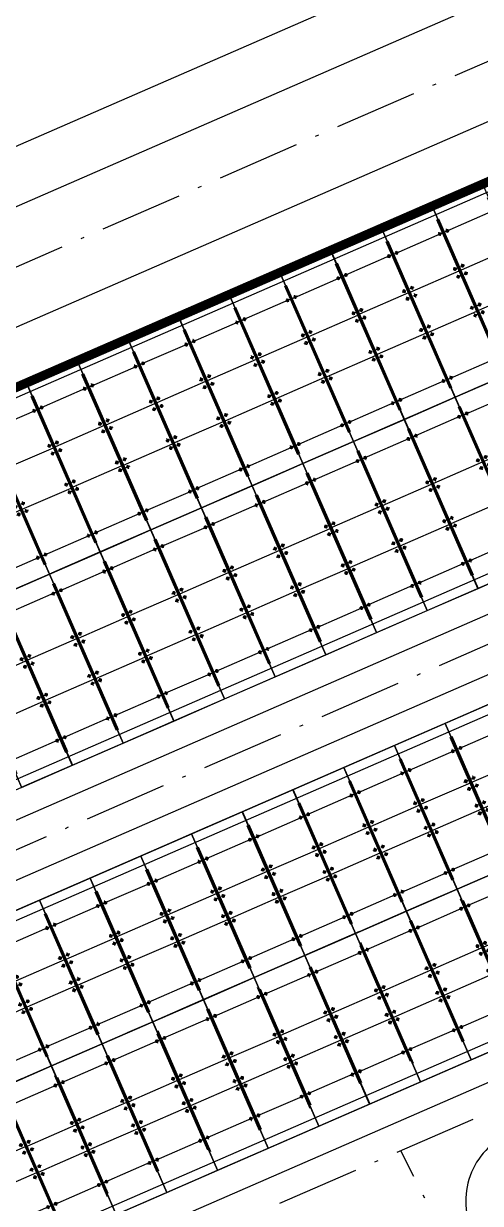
# Model space of a CAD drawing. Header units: millimetres. Extents: x 198719 to 733479478, y 80883 to 2151551233.
# Drawn here: x 568561649 to 568611361, y 2063206974 to 2063335388 of the extents above; entities that cross this region are included whole.
import ezdxf
from ezdxf.xclip import XClip

# ---------------------------------------------------------------- set-up
doc = ezdxf.new("R2010")
doc.units = ezdxf.units.MM
for name, pattern in [('ACAD_ISO10W100', [18.5, 12, -3, 0.5, -3]), ('CENTER', [3, 1.5, -0.5, 0.5, -0.5]), ('CENTER2', [1.125, 0.75, -0.125, 0.125, -0.125]), ('HIDDEN', [0.75, 0.5, -0.25]), ('Xref Grid (A1)$0$CENTER2', [1.125, 0.75, -0.125, 0.125, -0.125]), ('Xref Grid A16$0$CENTER2', [1.125, 0.75, -0.125, 0.125, -0.125])]:
    doc.linetypes.add(name, pattern=pattern)
for name, color, linetype, lineweight in [('A-DIM', 251, 'Continuous', 15), ('A-NET THAY', 125, 'Continuous', 18), ('boDnv', 54, 'Continuous', 25)]:
    doc.layers.add(name, color=color, linetype=linetype, lineweight=lineweight)
for name, color, linetype in [('CDC.01.AXIS', 160, 'CENTER2'), ('ChiaLo', 128, 'CENTER'), ('datOlienke', 42, 'Continuous'), ('LogDg', 7, 'Continuous'), ('LoLK', 6, 'Continuous'), ('RANHGIOI', 2, 'HIDDEN'), ('TimDg', 222, 'Continuous'), ('ViaHeS', 32, 'Continuous'), ('Xref Grid (A1)$0$01.AXIS', 160, 'Xref Grid (A1)$0$CENTER2'), ('Xref Grid A16$0$01.AXIS', 160, 'Xref Grid A16$0$CENTER2')]:
    doc.layers.add(name, color=color, linetype=linetype)
doc.styles.add('rms', font='romans.shx', dxfattribs={"width": 0.7, "bigfont": 'vns.shx'})
doc.linetypes.add('ADL', pattern='A,0.125,-0.15,["++",rms,S=0.5,R=0,X=0,Y=-0.2245],-1.35,1.125', length=2.75)

# ---------------------------------------------------------------- blocks, each defined once
blk = doc.blocks.new('NEN')
at = {"layer": 'boDnv', "color": 10, "linetype": 'ADL', "ltscale": 0.25}
for points in [[(116.66, 150.75), (122.73, 148.55), (135.81, 122.41), (133.75, 116.75), (-8.13, 54.91), (-13.65, 57.26), (-23.76, 84.69), (-21.22, 90.65)], [(156.67, 80.69), (146.03, 101.98), (139.96, 104.18), (-3.2, 41.78), (-5.75, 35.82), (2.49, 13.48), (8.01, 11.13), (154.62, 75.03)]]:
    blk.add_lwpolyline(points, close=True, dxfattribs=at)
at = {"layer": 'ChiaLo', "ltscale": 5}
for p, q in [((92.71, 46.96), (78.9, 78.66)), ((87.21, 44.56), (73.4, 76.26)), ((81.71, 42.16), (67.9, 73.86)), ((76.21, 39.77), (62.4, 71.46)), ((70.71, 37.37), (56.9, 69.07)), ((65.21, 34.97), (51.39, 66.67)), ((59.71, 32.57), (45.89, 64.27)), ((54.21, 30.18), (40.39, 61.87)), ((48.71, 27.78), (34.89, 59.48)), ((43.21, 25.38), (29.39, 57.08)), ((37.71, 22.98), (23.89, 54.68))]:
    blk.add_line(p, q, dxfattribs=at)
for points in [[(130.17, 135.91), (-19.64, 70.61)], [(93.46, 98.1), (77.48, 134.76)], [(87.96, 95.7), (71.98, 132.37)], [(82.46, 93.3), (66.48, 129.97)], [(76.96, 90.9), (60.98, 127.57)], [(71.46, 88.51), (55.48, 125.17)], [(65.96, 86.11), (49.98, 122.78)], [(60.46, 83.71), (44.48, 120.38)], [(54.96, 81.31), (38.98, 117.98)], [(49.46, 78.92), (33.48, 115.58)], [(43.96, 76.52), (27.98, 113.19)], [(38.46, 74.12), (22.48, 110.79)], [(152.12, 92.03), (-2.66, 24.56)]]:
    blk.add_lwpolyline(points, dxfattribs=at)
at = {"layer": 'datOlienke'}
for points in [[(116.63, 151.83), (123.45, 149.36), (136.89, 122.47), (134.55, 116), (-8.13, 53.82), (-14.44, 56.51), (-24.84, 84.72), (-21.98, 91.41)], [(157.76, 80.76), (146.74, 102.78), (139.92, 105.26), (-3.97, 42.54), (-6.82, 35.85), (1.7, 12.73), (8.01, 10.04), (155.41, 74.29)]]:
    blk.add_lwpolyline(points, close=True, dxfattribs=at)
at = {"layer": 'LogDg'}
blk.add_lwpolyline([(-90.91, 98.47, 0.429754), (-70.96, 89.77, 0.001079), (-63.93, 92.77, 0.001474), (-62.34, 93.45), (-47.53, 99.91, 0.386536), (-43.13, 109.73), (-48.3, 125.57), (-42.6, 127.44), (-38.08, 113.59, 0.442444), (-27.27, 108.74), (111.62, 169.28, 0.414214), (115.75, 179.81), (109.36, 194.48), (114.86, 196.88), (121.25, 182.21, 0.414214), (131.78, 178.07), (252.97, 230.89)], format="xyb", dxfattribs=at)
for points in [[(-6.65, 51.18), (136.87, 113.75, 0.429738), (140.83, 124.66), (126.05, 154.21, 0.398858), (115.7, 157.97), (-24.48, 96.87, 0.397369), (-28.79, 86.77), (-17.36, 55.75, 0.431261)], [(-1.17, 12.05), (-9.54, 35.21, -0.395588), (-5.22, 45.27), (140.34, 108.71, -0.398858), (150.69, 104.95), (161.7, 82.94, -0.429738), (157.74, 72.03), (9.55, 7.44, -0.433088)], [(81.97, 23.27), (128.81, -70.38, 0.432836), (139.98, -73.71), (165.97, -58.6, 0.395833), (169.1, -48.1), (123.82, 42.43, 0.398858), (113.47, 46.19), (85.93, 34.18, 0.429738)]]:
    blk.add_lwpolyline(points, format="xyb", close=True, dxfattribs=at)
at = {"layer": 'LoLK'}
for points in [[(82.98, 137.16), (77.48, 134.76), (85.47, 116.43), (90.97, 118.83)], [(77.48, 134.76), (71.98, 132.37), (79.97, 114.03), (85.47, 116.43)], [(71.98, 132.37), (66.48, 129.97), (74.47, 111.64), (79.97, 114.03)], [(66.48, 129.97), (60.98, 127.57), (68.97, 109.24), (74.47, 111.64)], [(60.98, 127.57), (55.48, 125.17), (63.47, 106.84), (68.97, 109.24)], [(55.48, 125.17), (49.98, 122.78), (57.97, 104.44), (63.47, 106.84)], [(49.98, 122.78), (44.48, 120.38), (52.47, 102.05), (57.97, 104.44)], [(44.48, 120.38), (38.98, 117.98), (46.97, 99.65), (52.47, 102.05)], [(38.98, 117.98), (33.48, 115.58), (41.47, 97.25), (46.97, 99.65)], [(33.48, 115.58), (27.98, 113.19), (35.97, 94.85), (41.47, 97.25)], [(85.47, 116.43), (79.97, 114.03), (87.96, 95.7), (93.46, 98.1)], [(79.97, 114.03), (74.47, 111.64), (82.46, 93.3), (87.96, 95.7)], [(27.98, 113.19), (22.48, 110.79), (30.47, 92.46), (35.97, 94.85)], [(74.47, 111.64), (68.97, 109.24), (76.96, 90.9), (82.46, 93.3)], [(68.97, 109.24), (63.47, 106.84), (71.46, 88.51), (76.96, 90.9)], [(63.47, 106.84), (57.97, 104.44), (65.96, 86.11), (71.46, 88.51)], [(57.97, 104.44), (52.47, 102.05), (60.46, 83.71), (65.96, 86.11)], [(52.47, 102.05), (46.97, 99.65), (54.96, 81.31), (60.46, 83.71)], [(46.97, 99.65), (41.47, 97.25), (49.46, 78.92), (54.96, 81.31)], [(41.47, 97.25), (35.97, 94.85), (43.96, 76.52), (49.46, 78.92)], [(35.97, 94.85), (30.47, 92.46), (38.46, 74.12), (43.96, 76.52)], [(30.47, 92.46), (24.97, 90.06), (32.96, 71.72), (38.46, 74.12)], [(84.4, 81.05), (78.9, 78.66), (85.69, 63.07), (91.19, 65.47)], [(78.9, 78.66), (73.4, 76.26), (80.19, 60.68), (85.69, 63.07)], [(73.4, 76.26), (67.9, 73.86), (74.69, 58.28), (80.19, 60.68)], [(67.9, 73.86), (62.4, 71.46), (69.19, 55.88), (74.69, 58.28)], [(62.4, 71.46), (56.9, 69.07), (63.69, 53.48), (69.19, 55.88)], [(56.9, 69.07), (51.39, 66.67), (58.19, 51.09), (63.69, 53.48)], [(51.39, 66.67), (45.89, 64.27), (52.69, 48.69), (58.19, 51.09)], [(45.89, 64.27), (40.39, 61.87), (47.19, 46.29), (52.69, 48.69)], [(85.69, 63.07), (80.19, 60.68), (87.21, 44.56), (92.71, 46.96)], [(40.39, 61.87), (34.89, 59.48), (41.69, 43.89), (47.19, 46.29)], [(80.19, 60.68), (74.69, 58.28), (81.71, 42.16), (87.21, 44.56)], [(34.89, 59.48), (29.39, 57.08), (36.19, 41.5), (41.69, 43.89)], [(74.69, 58.28), (69.19, 55.88), (76.21, 39.77), (81.71, 42.16)], [(29.39, 57.08), (23.89, 54.68), (30.69, 39.1), (36.19, 41.5)], [(69.19, 55.88), (63.69, 53.48), (70.71, 37.37), (76.21, 39.77)], [(63.69, 53.48), (58.19, 51.09), (65.21, 34.97), (70.71, 37.37)], [(58.19, 51.09), (52.69, 48.69), (59.71, 32.57), (65.21, 34.97)], [(52.69, 48.69), (47.19, 46.29), (54.21, 30.18), (59.71, 32.57)], [(47.19, 46.29), (41.69, 43.89), (48.71, 27.78), (54.21, 30.18)], [(41.69, 43.89), (36.19, 41.5), (43.21, 25.38), (48.71, 27.78)], [(36.19, 41.5), (30.69, 39.1), (37.71, 22.98), (43.21, 25.38)], [(30.69, 39.1), (25.19, 36.7), (32.21, 20.59), (37.71, 22.98)]]:
    blk.add_lwpolyline(points, close=True, dxfattribs=at)
at = {"layer": 'RANHGIOI', "color": 1, "ltscale": 9, "const_width": 1}
blk.add_lwpolyline([(-499.27, -471.64), (-50.48, -321.02, 0.050684), (130.42, -239.14), (301.32, -139.84), (460, -51.3, 0.006594), (435.29, -5.05), (303.08, 234.77), (284.67, 225.08), (-55.99, 76.59), (-56.84, 76.22, -0.005137), (-90.74, 62.09), (-377.22, -17.13, -0.020567)], format="xyb", dxfattribs=at)
at = {"layer": 'TimDg', "linetype": 'ACAD_ISO10W100', "ltscale": 0.75}
blk.add_lwpolyline([(-618.46, -41.02), (-507.65, -29.6, 0.021218), (-465.68, -23.47), (-420.46, -14.89, 0.020567), (-380.42, -5.57), (-94.61, 73.47, 0.005041), (-61.57, 87.25, 0.001474), (-59.94, 87.95), (279.47, 235.9), (307.9, 250.87)], format="xyb", dxfattribs=at)
for points in [[(150.08, 116.23), (-16.14, 43.78)], [(170.94, 74.51), (-58.79, -25.63)], [(131.36, -82.2), (74.1, 32.3)]]:
    blk.add_lwpolyline(points, dxfattribs=at)
at = {"layer": 'ViaHeS', "elevation": 0}
blk.add_lwpolyline([(274.27, 246.72), (129.39, 183.57), (122.81, 186.16), (117.61, 198.07), (106.61, 193.28), (111.81, 181.36), (109.22, 174.78), (26.33, 138.65), (-29.87, 114.15), (-36, 116.91), (-39.75, 128.37), (-51.15, 124.64), (-47.05, 112.09), (-50.09, 105.34), (-75.92, 94.08), (-84.51, 97.94)], dxfattribs=at)
at = {"layer": 'ViaHeS'}
for points in [[(116.63, 151.83), (123.45, 149.36), (136.89, 122.47), (134.55, 116), (-8.13, 53.82), (-14.44, 56.51), (-24.84, 84.72), (-21.98, 91.41)], [(157.76, 80.76), (146.74, 102.78), (139.92, 105.26), (-3.97, 42.54), (-6.82, 35.85), (1.7, 12.73), (8.01, 10.04), (155.41, 74.29)]]:
    blk.add_lwpolyline(points, close=True, dxfattribs=at)
blk = doc.blocks.new('NEN H01')
at = {"layer": 'datOlienke'}
blk.add_lwpolyline([(-2.11, 40), (3.15, 35.01), (4.74, 4.99), (0, 0), (-155.64, 0), (-160.35, 4.99), (-158.61, 35.01), (-153.32, 40)], close=True, dxfattribs=at)
at = {"layer": 'LoLK'}
for points in [[(-98.82, 40), (-104.82, 40), (-104.82, 20), (-98.82, 20)], [(-92.82, 40), (-98.82, 40), (-98.82, 20), (-92.82, 20)], [(-86.82, 40), (-92.82, 40), (-92.82, 20), (-86.82, 20)], [(-80.82, 40), (-86.82, 40), (-86.82, 20), (-80.82, 20)], [(-74.82, 40), (-80.82, 40), (-80.82, 20), (-74.82, 20)], [(-68.82, 40), (-74.82, 40), (-74.82, 20), (-68.82, 20)], [(-62.82, 40), (-68.82, 40), (-68.82, 20), (-62.82, 20)], [(-56.82, 40), (-62.82, 40), (-62.82, 20), (-56.82, 20)], [(-50.82, 40), (-56.82, 40), (-56.82, 20), (-50.82, 20)], [(-44.82, 40), (-50.82, 40), (-50.82, 20), (-44.82, 20)], [(-38.82, 40), (-44.82, 40), (-44.82, 20), (-38.82, 20)], [(-104.82, 20), (-110.82, 20), (-110.82, 0), (-104.82, 0)], [(-98.82, 20), (-104.82, 20), (-104.82, 0), (-98.82, 0)], [(-92.82, 20), (-98.82, 20), (-98.82, 0), (-92.82, 0)], [(-86.82, 20), (-92.82, 20), (-92.82, 0), (-86.82, 0)], [(-80.82, 20), (-86.82, 20), (-86.82, 0), (-80.82, 0)], [(-74.82, 20), (-80.82, 20), (-80.82, 0), (-74.82, 0)], [(-68.82, 20), (-74.82, 20), (-74.82, 0), (-68.82, 0)], [(-62.82, 20), (-68.82, 20), (-68.82, 0), (-62.82, 0)], [(-56.82, 20), (-62.82, 20), (-62.82, 0), (-56.82, 0)], [(-50.82, 20), (-56.82, 20), (-56.82, 0), (-50.82, 0)], [(-44.82, 20), (-50.82, 20), (-50.82, 0), (-44.82, 0)]]:
    blk.add_lwpolyline(points, close=True, dxfattribs=at)
blk = doc.blocks.new('A$C758D662A')
at = {"linetype": 'HIDDEN', "ltscale": 500}
for radius in [300, 200]:
    blk.add_circle((0, 0), radius, dxfattribs=at)
at = {"layer": 'CDC.01.AXIS', "ltscale": 200}
for p, q in [((437, 0), (-437, 0)), ((0, 437), (0, -437))]:
    blk.add_line(p, q, dxfattribs=at)
blk = doc.blocks.new('pile Plan')
at = {"xscale": 0.5, "yscale": 0.5, "zscale": 0.5}
for p in [(340, 14779), (5440.000004, 14779), (340, 9630), (5440.000004, 9630), (340, 8730), (5440.000004, 8730), (340, 5040), (5440.000004, 5040), (340, 4140), (5440.000004, 4140), (340, -1), (5440.000004, -1)]:
    blk.add_blockref('A$C758D662A', p, dxfattribs=at)
blk = doc.blocks.new('A1 - 2')
at = {"layer": 'Xref Grid (A1)$0$01.AXIS', "ltscale": 500}
for p, q in [((0.11, -1.09), (0.11, -18.43)), ((5.89, -1.09), (5.89, -18.43)), ((0.11, -2.11), (5.89, -2.11)), ((0.11, -7.62), (5.89, -7.62)), ((0.11, -12.39), (5.89, -12.39)), ((0.11, -16.89), (5.89, -16.89))]:
    blk.add_line(p, q, dxfattribs=at)
at = {"xscale": 0.001, "yscale": 0.001, "zscale": 0.001}
blk.add_blockref('pile Plan', (0.11, -16.89), dxfattribs=at)
blk = doc.blocks.new('A5 - 2')
at = {"layer": 'Xref Grid (A1)$0$01.AXIS', "ltscale": 500}
for p, q in [((0.11, -1.09), (0.11, -18.43)), ((5.89, -1.09), (5.89, -18.43)), ((0.11, -2.11), (5.89, -2.11)), ((0.11, -7.62), (5.89, -7.62)), ((0.11, -12.39), (5.89, -12.39)), ((0.11, -16.89), (5.89, -16.89))]:
    blk.add_line(p, q, dxfattribs=at)
at = {"xscale": 0.001, "yscale": 0.001, "zscale": 0.001}
blk.add_blockref('pile Plan', (0.11, -16.89), dxfattribs=at)
blk = doc.blocks.new('a5 sao - 2')
at = {"layer": 'Xref Grid (A1)$0$01.AXIS', "ltscale": 500}
for p, q in [((-5.89, -1.09), (-5.89, -18.43)), ((-0.11, -1.09), (-0.11, -18.43)), ((-5.89, -2.11), (-0.11, -2.11)), ((-5.89, -7.62), (-0.11, -7.62)), ((-5.89, -12.39), (-0.11, -12.39)), ((-5.89, -16.89), (-0.11, -16.89))]:
    blk.add_line(p, q, dxfattribs=at)
at = {"xscale": 0.001, "yscale": 0.001, "zscale": 0.001}
blk.add_blockref('pile Plan', (-5.89, -16.89), dxfattribs=at)
blk = doc.blocks.new('a1 sao - 2')
at = {"layer": 'Xref Grid (A1)$0$01.AXIS', "ltscale": 500}
for p, q in [((0.11, -1.09), (0.11, -18.43)), ((5.89, -1.09), (5.89, -18.43)), ((0.11, -2.11), (5.89, -2.11)), ((0.11, -7.62), (5.89, -7.62)), ((0.11, -12.39), (5.89, -12.39)), ((0.11, -16.89), (5.89, -16.89))]:
    blk.add_line(p, q, dxfattribs=at)
at = {"xscale": 0.001, "yscale": 0.001, "zscale": 0.001}
blk.add_blockref('pile Plan', (0.11, -16.89), dxfattribs=at)
blk = doc.blocks.new('NEN M01')
at = {"layer": 'datOlienke'}
blk.add_lwpolyline([(4.74, 4.99), (3.44, 29.59), (-1.82, 34.58), (-158.79, 34.58), (-164.08, 29.59), (-165.5, 4.99), (-160.79, 0), (0, 0)], close=True, dxfattribs=at)
at = {"layer": 'LoLK'}
for points in [[(-122.4, 34.58), (-128.4, 34.58), (-128.4, 17.58), (-122.4, 17.58)], [(-116.4, 34.58), (-122.4, 34.58), (-122.4, 17.58), (-116.4, 17.58)], [(-110.4, 34.58), (-116.4, 34.58), (-116.4, 17.58), (-110.4, 17.58)], [(-104.4, 34.58), (-110.4, 34.58), (-110.4, 17.58), (-104.4, 17.58)], [(-98.4, 34.58), (-104.4, 34.58), (-104.4, 17.58), (-98.4, 17.58)], [(-92.4, 34.58), (-98.4, 34.58), (-98.4, 17.58), (-92.4, 17.58)], [(-86.4, 34.58), (-92.4, 34.58), (-92.4, 17.58), (-86.4, 17.58)], [(-80.4, 34.58), (-86.4, 34.58), (-86.4, 17.58), (-80.4, 17.58)], [(-74.4, 34.58), (-80.4, 34.58), (-80.4, 17.58), (-74.4, 17.58)], [(-68.4, 34.58), (-74.4, 34.58), (-74.4, 17.58), (-68.4, 17.58)], [(-62.4, 34.58), (-68.4, 34.58), (-68.4, 17.58), (-62.4, 17.58)], [(-128.4, 17.58), (-134.4, 17.58), (-134.4, 0), (-128.4, 0)], [(-122.4, 17.58), (-128.4, 17.58), (-128.4, 0), (-122.4, 0)], [(-116.4, 17.58), (-122.4, 17.58), (-122.4, 0), (-116.4, 0)], [(-110.4, 17.58), (-116.4, 17.58), (-116.4, 0), (-110.4, 0)], [(-104.4, 17.58), (-110.4, 17.58), (-110.4, 0), (-104.4, 0)], [(-98.4, 17.58), (-104.4, 17.58), (-104.4, 0), (-98.4, 0)], [(-92.4, 17.58), (-98.4, 17.58), (-98.4, 0), (-92.4, 0)], [(-86.4, 17.58), (-92.4, 17.58), (-92.4, 0), (-86.4, 0)], [(-80.4, 17.58), (-86.4, 17.58), (-86.4, 0), (-80.4, 0)], [(-74.4, 17.58), (-80.4, 17.58), (-80.4, 0), (-74.4, 0)], [(-68.4, 17.58), (-74.4, 17.58), (-74.4, 0), (-68.4, 0)]]:
    blk.add_lwpolyline(points, close=True, dxfattribs=at)
blk = doc.blocks.new('A11 - 2')
at = {"layer": 'Xref Grid A16$0$01.AXIS', "ltscale": 500}
for p, q in [((0.11, -1.09), (0.11, -15.39)), ((5.89, -1.09), (5.89, -15.39)), ((0.11, -2.11), (6, -2.11)), ((0.11, -6.91), (5.89, -6.91)), ((0.11, -9.99), (5.89, -9.99)), ((0.11, -13.89), (5.89, -13.89))]:
    blk.add_line(p, q, dxfattribs=at)
at = {"xscale": 0.0005, "yscale": 0.0005, "zscale": 0.0005}
for p in [(0.45, -2.11), (5.55, -2.11), (0.45, -6.55), (5.55, -6.55), (0.45, -7.45), (5.55, -7.45), (0.45, -9.45), (0.45, -10.35), (5.55, -9.45), (5.55, -10.35), (0.45, -13.89), (5.55, -13.89)]:
    blk.add_blockref('A$C758D662A', p, dxfattribs=at)
blk = doc.blocks.new('A16 - 2')
at = {"layer": 'Xref Grid A16$0$01.AXIS', "ltscale": 500}
for p, q in [((0.11, -1.37), (0.11, -15.09)), ((0.11, -2.11), (6, -2.11)), ((5.89, -1.37), (5.89, -15.09)), ((0.11, -6.91), (5.89, -6.91)), ((0.11, -9.99), (5.89, -9.99)), ((0.11, -13.89), (5.89, -13.89))]:
    blk.add_line(p, q, dxfattribs=at)
at = {"xscale": 0.0005, "yscale": 0.0005, "zscale": 0.0005}
for p in [(0.45, -2.11), (5.55, -2.11), (0.45, -6.55), (5.55, -6.55), (0.45, -7.45), (5.55, -7.45), (0.45, -9.45), (0.45, -10.35), (5.55, -9.45), (5.55, -10.35), (0.45, -13.89), (5.55, -13.89)]:
    blk.add_blockref('A$C758D662A', p, dxfattribs=at)
blk = doc.blocks.new('A11 SAO-2')
at = {"layer": 'Xref Grid A16$0$01.AXIS', "ltscale": 500}
for p, q in [((0.11, -1.09), (0.11, -15.39)), ((5.89, -1.09), (5.89, -15.39)), ((0.11, -2.11), (5.89, -2.11)), ((0.11, -6.91), (5.89, -6.91)), ((0.11, -9.99), (5.89, -9.99)), ((0.11, -13.89), (5.89, -13.89))]:
    blk.add_line(p, q, dxfattribs=at)
at = {"xscale": 0.0005, "yscale": 0.0005, "zscale": 0.0005}
for p in [(0.45, -2.11), (5.55, -2.11), (0.45, -6.55), (5.55, -6.55), (0.45, -7.45), (5.55, -7.45), (0.45, -9.45), (0.45, -10.35), (5.55, -9.45), (5.55, -10.35), (0.45, -13.89), (5.55, -13.89)]:
    blk.add_blockref('A$C758D662A', p, dxfattribs=at)
blk = doc.blocks.new('A16 SAO - 2')
at = {"layer": 'Xref Grid A16$0$01.AXIS', "ltscale": 500}
for p, q in [((0.11, -1.09), (0.11, -15.39)), ((5.89, -1.09), (5.89, -15.39)), ((0.11, -2.11), (6, -2.11)), ((0.11, -6.91), (5.89, -6.91)), ((0.11, -9.99), (5.89, -9.99)), ((0.11, -13.89), (5.89, -13.89))]:
    blk.add_line(p, q, dxfattribs=at)
at = {"xscale": 0.0005, "yscale": 0.0005, "zscale": 0.0005}
for p in [(0.45, -2.11), (5.55, -2.11), (0.45, -6.55), (5.55, -6.55), (0.45, -7.45), (5.55, -7.45), (0.45, -9.45), (0.45, -10.35), (5.55, -9.45), (5.55, -10.35), (0.45, -13.89), (5.55, -13.89)]:
    blk.add_blockref('A$C758D662A', p, dxfattribs=at)

msp = doc.modelspace()

# ---------------------------------------------------------------- block references
at = {"layer": 'boDnv'}
ref = msp.add_blockref('NEN', (568528364, 2063180299, 0), dxfattribs=dict(at, xscale=1003.354102868895, yscale=1003.354102868895, zscale=1003.354102868895))
XClip(ref).set_block_clipping_path([(-95.7748162709, -416.20828746), (596.8422356524, 169.550739368)])

# ---------------------------------------------------------------- next in the draw order: block references
at = {"layer": 'A-DIM', "yscale": 1003.354102867282, "zscale": 1003.354102867282, "rotation": 203.5516717748031}
for name, p, xscale in [('A16 SAO - 2', (568614340, 2063243583, 0), -1003.354102867282), ('A16 SAO - 2', (568614340, 2063243583, 0), 1003.354102867282), ('A11 SAO-2', (568603303, 2063238772, 0), -1003.354102867282), ('A11 SAO-2', (568603303, 2063238772, 0), 1003.354102867282), ('A16 SAO - 2', (568592265, 2063233961, 0), -1003.354102867282), ('A16 SAO - 2', (568592265, 2063233961, 0), 1003.354102867282), ('A11 SAO-2', (568581228, 2063229150, 0), -1003.354102867282), ('A11 SAO-2', (568581228, 2063229150, 0), 1003.354102867282), ('A16 SAO - 2', (568570191, 2063224339, 0), -1003.354102867282), ('A16 SAO - 2', (568570191, 2063224339, 0), 1003.354102867282), ('A11 SAO-2', (568559153, 2063219528, 0), -1003.354102867282)]:
    msp.add_blockref(name, p, dxfattribs=dict(at, xscale=xscale))
at = {"layer": 'A-NET THAY'}
for name, p, xscale, yscale, zscale, rotation in [('a1 sao - 2', (568619639, 2063299525, 0), 1003.354110558074, 1003.354110558074, 1003.354110558074, 203.5516717761815), ('a5 sao - 2', (568614120, 2063297119, 0), -1003.354110558074, 1003.354110558074, 1003.354110558074, 203.5516717761815), ('a5 sao - 2', (568603083, 2063292308, 0), 1003.354110558074, 1003.354110558074, 1003.354110558074, 203.5516717761815), ('a1 sao - 2', (568597565, 2063289903, 0), -1003.354110558074, 1003.354110558074, 1003.354110558074, 203.5516717761815), ('a1 sao - 2', (568597565, 2063289903, 0), 1003.354110558074, 1003.354110558074, 1003.354110558074, 203.5516717761815), ('a5 sao - 2', (568592046, 2063287497, 0), -1003.354110558074, 1003.354110558074, 1003.354110558074, 203.5516717761815), ('a5 sao - 2', (568581009, 2063282686, 0), 1003.354110558074, 1003.354110558074, 1003.354110558074, 203.5516717761815), ('a1 sao - 2', (568575490, 2063280281, 0), -1003.354110558074, 1003.354110558074, 1003.354110558074, 203.5516717761815), ('a1 sao - 2', (568575490, 2063280281, 0), 1003.354110558074, 1003.354110558074, 1003.354110558074, 203.5516717761815), ('A5 - 2', (568608602, 2063294714, 0), 1003.354110558074, 1003.354110558074, 1003.354110558074, 23.55167177618153), ('a5 sao - 2', (568569971, 2063277875, 0), -1003.354110558074, 1003.354110558074, 1003.354110558074, 203.5516717761815), ('A5 - 2', (568608602, 2063294714, 0), -1003.354110558074, 1003.354110558074, 1003.354110558074, 23.55167177618149), ('a5 sao - 2', (568558934, 2063273064, 0), 1003.354110558074, 1003.354110558074, 1003.354110558074, 203.5516717761815), ('A1 - 2', (568597565, 2063289903, 0), 1003.354110558074, 1003.354110558074, 1003.354110558074, 23.55167177618153), ('A1 - 2', (568597565, 2063289903, 0), -1003.354110558074, 1003.354110558074, 1003.354110558074, 23.55167177618149), ('A5 - 2', (568586527, 2063285092, 0), 1003.354110558074, 1003.354110558074, 1003.354110558074, 23.55167177618153), ('A5 - 2', (568586527, 2063285092, 0), -1003.354110558074, 1003.354110558074, 1003.354110558074, 23.55167177618149), ('A1 - 2', (568575490, 2063280281, 0), 1003.354110558074, 1003.354110558074, 1003.354110558074, 23.55167177618153), ('A1 - 2', (568575490, 2063280281, 0), -1003.354110558074, 1003.354110558074, 1003.354110558074, 23.55167177618149), ('A5 - 2', (568564453, 2063275470, 0), 1003.354110558074, 1003.354110558074, 1003.354110558074, 23.55167177618153), ('A5 - 2', (568564453, 2063275470, 0), -1003.354110558074, 1003.354110558074, 1003.354110558074, 23.55167177618149), ('A1 - 2', (568553416, 2063270659, 0), 1003.354110558074, 1003.354110558074, 1003.354110558074, 23.55167177618153), ('A16 - 2', (568614340, 2063243583, 0), -1003.354102867282, 1003.354102867282, 1003.354102867282, 23.55167177480316), ('A11 - 2', (568603303, 2063238772, 0), 1003.354102867282, 1003.354102867282, 1003.354102867282, 23.55167177480318), ('A11 - 2', (568603303, 2063238772, 0), -1003.354102867282, 1003.354102867282, 1003.354102867282, 23.55167177480316), ('A16 - 2', (568592265, 2063233961, 0), 1003.354102867282, 1003.354102867282, 1003.354102867282, 23.55167177480318), ('A16 - 2', (568592265, 2063233961, 0), -1003.354102867282, 1003.354102867282, 1003.354102867282, 23.55167177480316), ('A11 - 2', (568581228, 2063229150, 0), 1003.354102867282, 1003.354102867282, 1003.354102867282, 23.55167177480318), ('A11 - 2', (568581228, 2063229150, 0), -1003.354102867282, 1003.354102867282, 1003.354102867282, 23.55167177480316), ('A16 - 2', (568570191, 2063224339, 0), 1003.354102867282, 1003.354102867282, 1003.354102867282, 23.55167177480318), ('A16 - 2', (568570191, 2063224339, 0), -1003.354102867282, 1003.354102867282, 1003.354102867282, 23.55167177480316), ('A11 - 2', (568559153, 2063219528, 0), 1003.354102867282, 1003.354102867282, 1003.354102867282, 23.55167177480318), ('A11 - 2', (568559153, 2063219528, 0), -1003.354102867282, 1003.354102867282, 1003.354102867282, 23.55167177480316)]:
    msp.add_blockref(name, p, dxfattribs=dict(at, xscale=xscale, yscale=yscale, zscale=zscale, rotation=rotation))
at = {"layer": 'LoLK'}
for name, p, xscale, yscale, zscale, rotation in [('NEN H01', (568663361, 2063296692, 0), 1003.354110558074, 1003.354110558074, 1003.354110558074, 23.55167177618153), ('NEN M01', (568684296, 2063254835, 0), 1003.354102867282, 1003.354102867282, 1003.354102867282, 23.55167177480318)]:
    msp.add_blockref(name, p, dxfattribs=dict(at, xscale=xscale, yscale=yscale, zscale=zscale, rotation=rotation))

doc.saveas('drawing.dxf')
